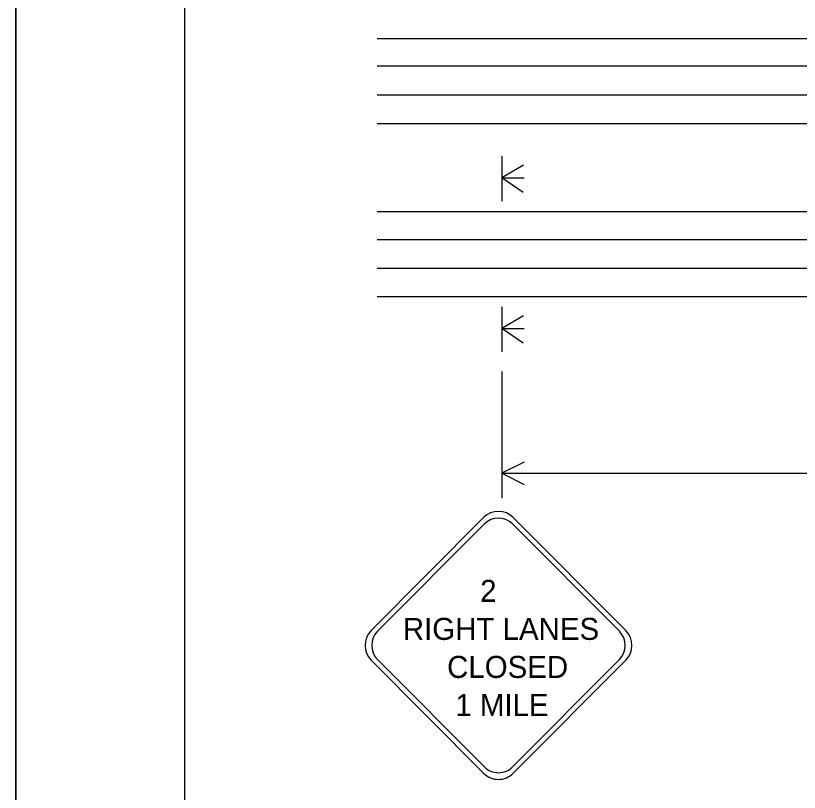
# Model space of a CAD drawing. Extents: x 0 to 34, y 0 to 22.
# Drawn here: x 0 to 5.81, y 5.33 to 11.08 of the extents above; entities that cross this region are included whole.
import ezdxf

# ---------------------------------------------------------------- set-up
doc = ezdxf.new("R2010")
doc.units = 0
for name, color, linetype in [('Level 1', 7, 'Continuous'), ('PlotBorder', 7, 'Continuous'), ('SHT-BNDRY', 7, 'Continuous'), ('SHT-FENCE', 7, 'Continuous')]:
    doc.layers.add(name, color=color, linetype=linetype)

msp = doc.modelspace()

# ---------------------------------------------------------------- linework, layer by layer
at = {"layer": 'Level 1'}
for p, q in [((2.6779, 10.9123), (32.6899, 10.9123)), ((2.6779, 10.7084), (32.6899, 10.7084)), ((2.6779, 10.4952), (32.6899, 10.4952)), ((2.6779, 10.2821), (32.6899, 10.2821)), ((3.6011, 10.0411), (3.6011, 9.8743)), ((3.6011, 9.882), (3.7614, 9.9771)), ((3.6011, 9.882), (3.7595, 9.7742)), ((3.6011, 9.8795), (3.7675, 9.8795)), ((3.6011, 9.8743), (3.6011, 9.7072)), ((3.6011, 9.7072), (3.6011, 9.7072)), ((2.6779, 9.6315), (32.6899, 9.6315)), ((2.6779, 9.423), (32.6899, 9.423)), ((2.6779, 9.2098), (32.6899, 9.2098)), ((2.6779, 9.0013), (32.6899, 9.0013)), ((3.6011, 8.9246), (3.6011, 8.7578)), ((3.6011, 8.7655), (3.7614, 8.8605)), ((3.6011, 8.7655), (3.7595, 8.6577)), ((3.6011, 8.763), (3.7675, 8.763)), ((3.6011, 8.7578), (3.6011, 8.5906)), ((3.6011, 8.5906), (3.6011, 8.5906)), ((3.6011, 8.4452), (3.6011, 7.508)), ((3.6011, 7.6934), (3.6011, 7.6916)), ((3.6011, 7.6916), (16.5257, 7.6916)), ((2.6331, 6.5274), (3.4666, 7.3642)), ((2.6802, 6.5218), (3.4722, 7.3168)), ((3.6806, 7.3168), (4.4726, 6.5218)), ((3.6862, 7.3642), (4.5197, 6.5274)), ((3.4666, 5.4706), (2.6331, 6.3073)), ((3.4722, 5.5179), (2.6802, 6.3125)), ((4.4726, 6.3125), (3.6806, 5.5179)), ((4.5197, 6.3073), (3.6862, 5.4706))]:
    msp.add_line(p, q, dxfattribs=at)
msp.add_lwpolyline([(3.7673, 7.775), (3.6011, 7.6916), (3.7673, 7.6082)], dxfattribs=at)
for centre, major_axis, start_param, end_param in [((3.5764, 7.2541), (0, 0.1557), 5.497787, 7.068583), ((3.5763, 7.2121), (0, 0.1479), 5.497787, 7.068583), ((2.7429, 6.4174), (0, -0.1557), 3.926991, 5.497787), ((2.7845, 6.4173), (0, -0.1479), 3.926991, 5.497787), ((4.3681, 6.4173), (0, 0.1479), 3.926991, 5.497787), ((4.4098, 6.4174), (0, 0.1557), 3.926991, 5.497787), ((3.5763, 5.6224), (0, 0.1479), 2.356194, 3.926991), ((3.5764, 5.5806), (0, 0.1557), 2.356194, 3.926991)]:
    msp.add_ellipse(centre, major_axis=major_axis, ratio=0.996122, start_param=start_param, end_param=end_param, dxfattribs=at)
at = {"layer": 'PlotBorder'}
msp.add_lwpolyline([(0, 0.001), (34, 0.001), (34, 22.001), (0, 22.001)], close=True, dxfattribs=at)
at = {"layer": 'SHT-BNDRY'}
msp.add_lwpolyline([(1.25, 0.501), (33.5, 0.501), (33.5, 21.501), (1.25, 21.501)], close=True, dxfattribs=at)
at = {"layer": 'SHT-FENCE'}
msp.add_lwpolyline([(0, 22.001), (34, 22.001), (34, 0.001), (0, 0.001)], close=True, dxfattribs=at)

# ---------------------------------------------------------------- texts
at = {"layer": 'Level 1'}
for s, height, p in [(' 2 ', 0.16311, (3.3805, 6.7398)), ('RIGHT LANES', 0.163112, (2.8679, 6.4581)), ('CLOSED', 0.16311, (3.1959, 6.1764)), ('1 MILE', 0.16311, (3.2572, 5.8946))]:
    msp.add_text(s, height=height, dxfattribs=at).set_placement(p)

doc.saveas('drawing.dxf')
